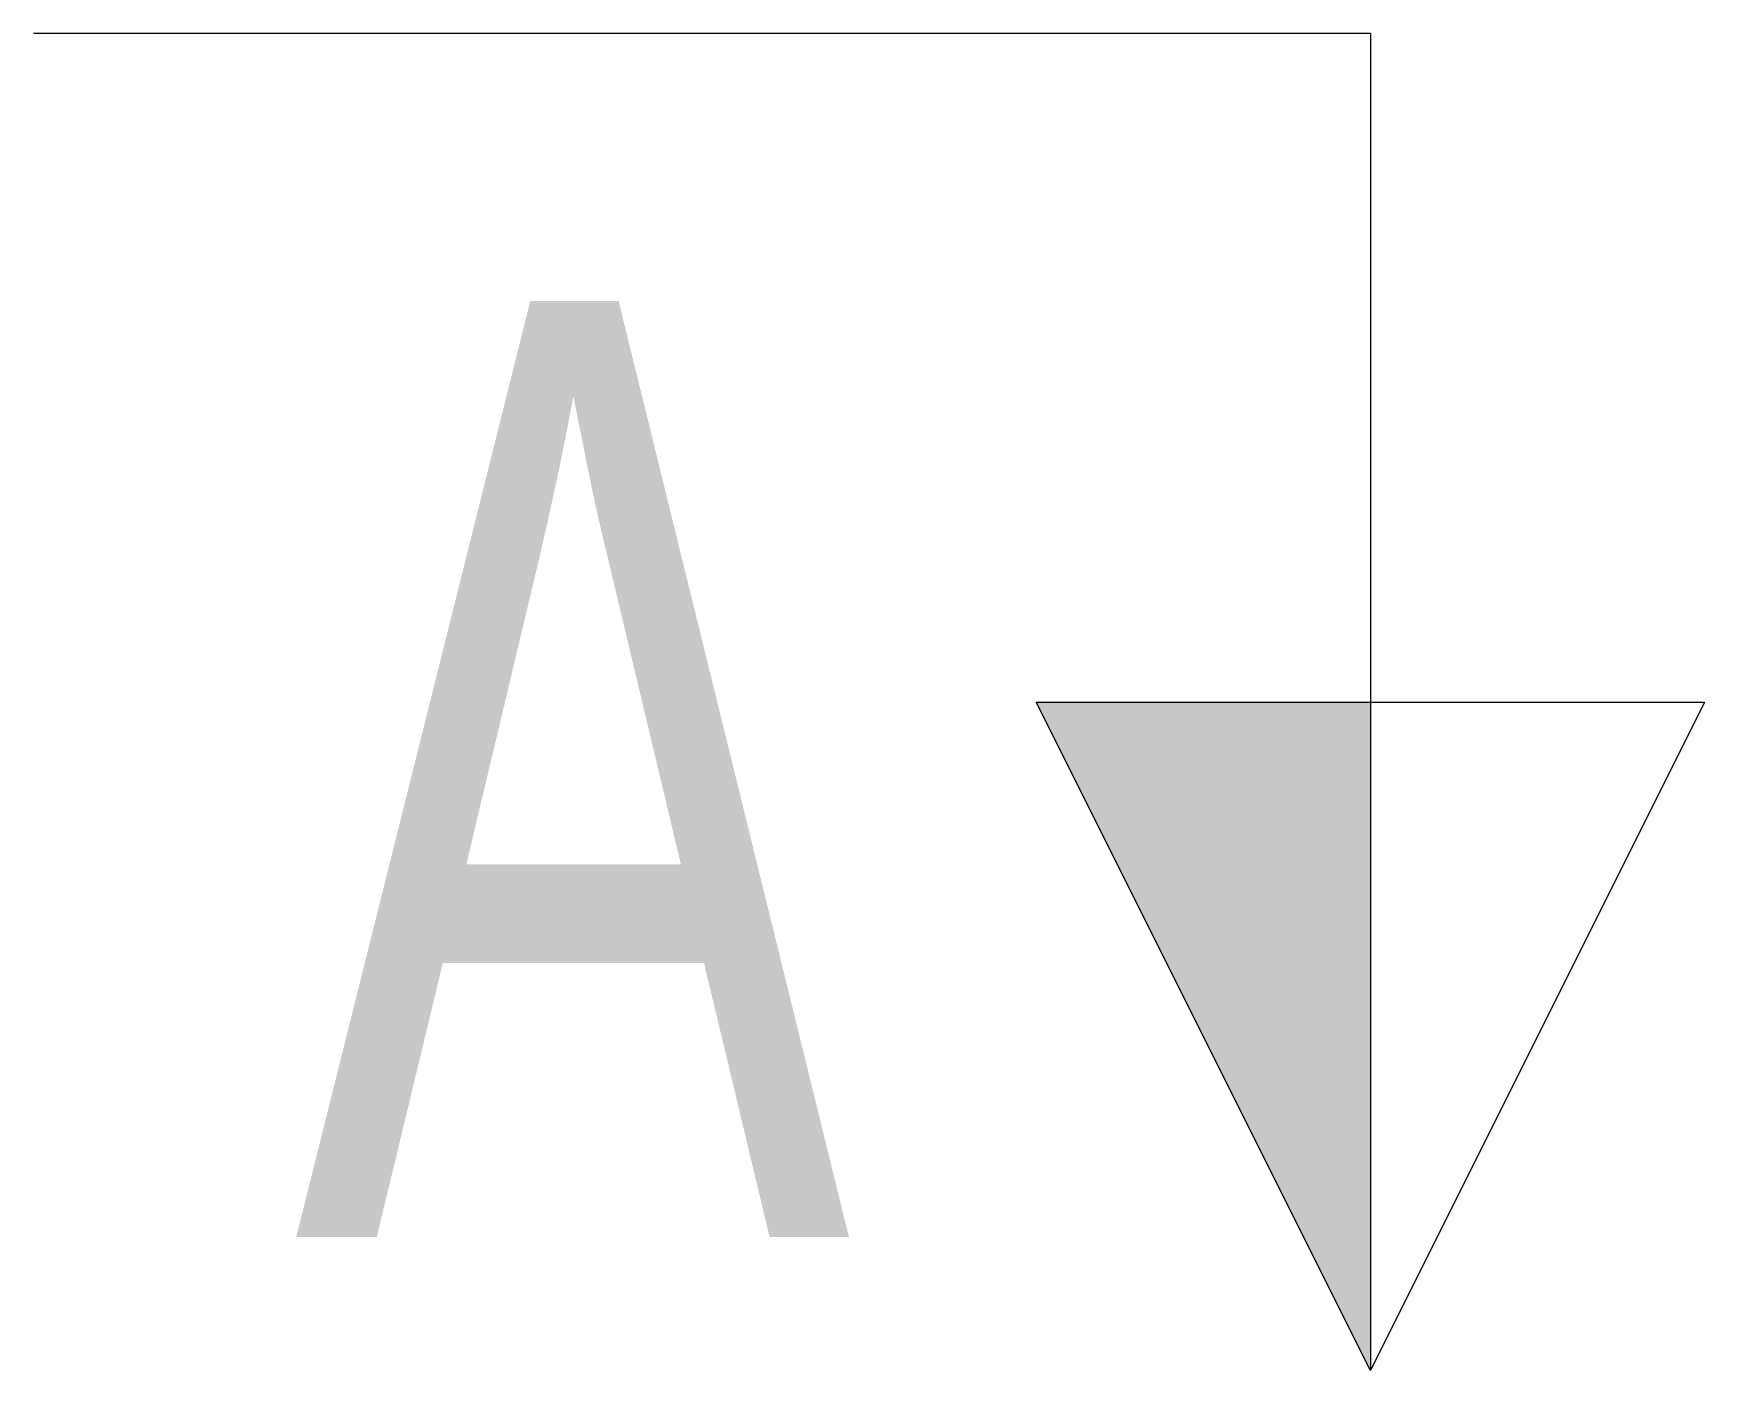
# Model space of a CAD drawing. Header units: millimetres. Extents: x 48 to 11980, y 100 to 8500.
# Drawn here: x 9360 to 9485, y 5900 to 6000 of the extents above; entities that cross this region are included whole.
import ezdxf

# ---------------------------------------------------------------- set-up
doc = ezdxf.new("R2010")
doc.units = ezdxf.units.MM
doc.linetypes.add('XKITLINE00', pattern=[0])
doc.layers.add('Section', color=6, linetype='Continuous', lineweight=0)
doc.styles.add('romsim', font='ARIAL.TTF')

# ---------------------------------------------------------------- blocks, each defined once
blk = doc.blocks.new('*A35')
at = {"layer": 'Section'}
blk.add_hatch(color=6, dxfattribs=at).paths.add_polyline_path([(9460, 5950), (9460, 5900), (9435, 5950)], flags=17)
at = {"layer": 'Section', "color": 6, "linetype": 'XKITLINE00', "lineweight": 0}
for p, q in [((9460, 6000), (9360, 6000)), ((9460, 6000), (9460, 5900)), ((9435, 5950), (9485, 5950)), ((9460, 5900), (9435, 5950)), ((9485, 5950), (9460, 5900))]:
    blk.add_line(p, q, dxfattribs=at)
at = {"layer": 'Section', "color": 6, "style": 'romsim', "width": 0.6375}
blk.add_text('A', height=70, dxfattribs=at).set_placement((9379.54, 5910))

msp = doc.modelspace()

# ---------------------------------------------------------------- block references
at = {"lineweight": 0}
msp.add_blockref('*A35', (0, 0), dxfattribs=at)

doc.saveas('drawing.dxf')
